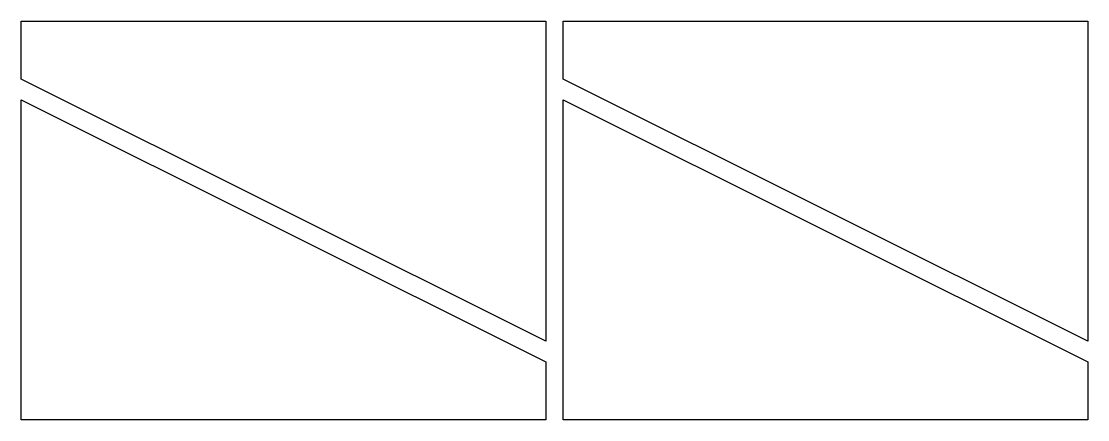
# Model space of a CAD drawing. Extents: x 0 to 203, y 0 to 76.
import ezdxf

# ---------------------------------------------------------------- set-up
doc = ezdxf.new("R2010")
doc.units = 0
doc.layers.add('Layer_1', color=7, linetype='CONTINUOUS')

msp = doc.modelspace()

# ---------------------------------------------------------------- linework, layer by layer
at = {"layer": 'Layer_1', "color": 7}
for p, q in [((0.176374, 76.138123), (100.17637, 76.138123)), ((0.176374, 65.138123), (0.176374, 76.138123)), ((100.17637, 76.138123), (100.17637, 65.138123)), ((103.49196, 76.138123), (203.49195, 76.138123)), ((103.49196, 65.138123), (103.49196, 76.138123)), ((203.49195, 76.138123), (203.49195, 65.138123)), ((100.17637, 15.138123), (0.176374, 65.138123)), ((100.17637, 65.138123), (100.17637, 15.138123)), ((203.49195, 15.138123), (103.49196, 65.138123)), ((203.49195, 65.138123), (203.49195, 15.138123)), ((0.176374, 11.176388), (0.176374, 61.176388)), ((0.176374, 61.176388), (100.17636, 11.176388)), ((103.49196, 11.176388), (103.49196, 61.176388)), ((103.49196, 61.176388), (203.49194, 11.176388)), ((0.176374, 0.176388), (0.176374, 11.176388)), ((100.17636, 11.176388), (100.17636, 0.176388)), ((103.49196, 0.176392), (103.49196, 11.176388)), ((203.49194, 11.176388), (203.49194, 0.176392)), ((100.17636, 0.176388), (0.176374, 0.176388)), ((203.49194, 0.176392), (103.49196, 0.176392))]:
    msp.add_line(p, q, dxfattribs=at)

doc.saveas('drawing.dxf')
